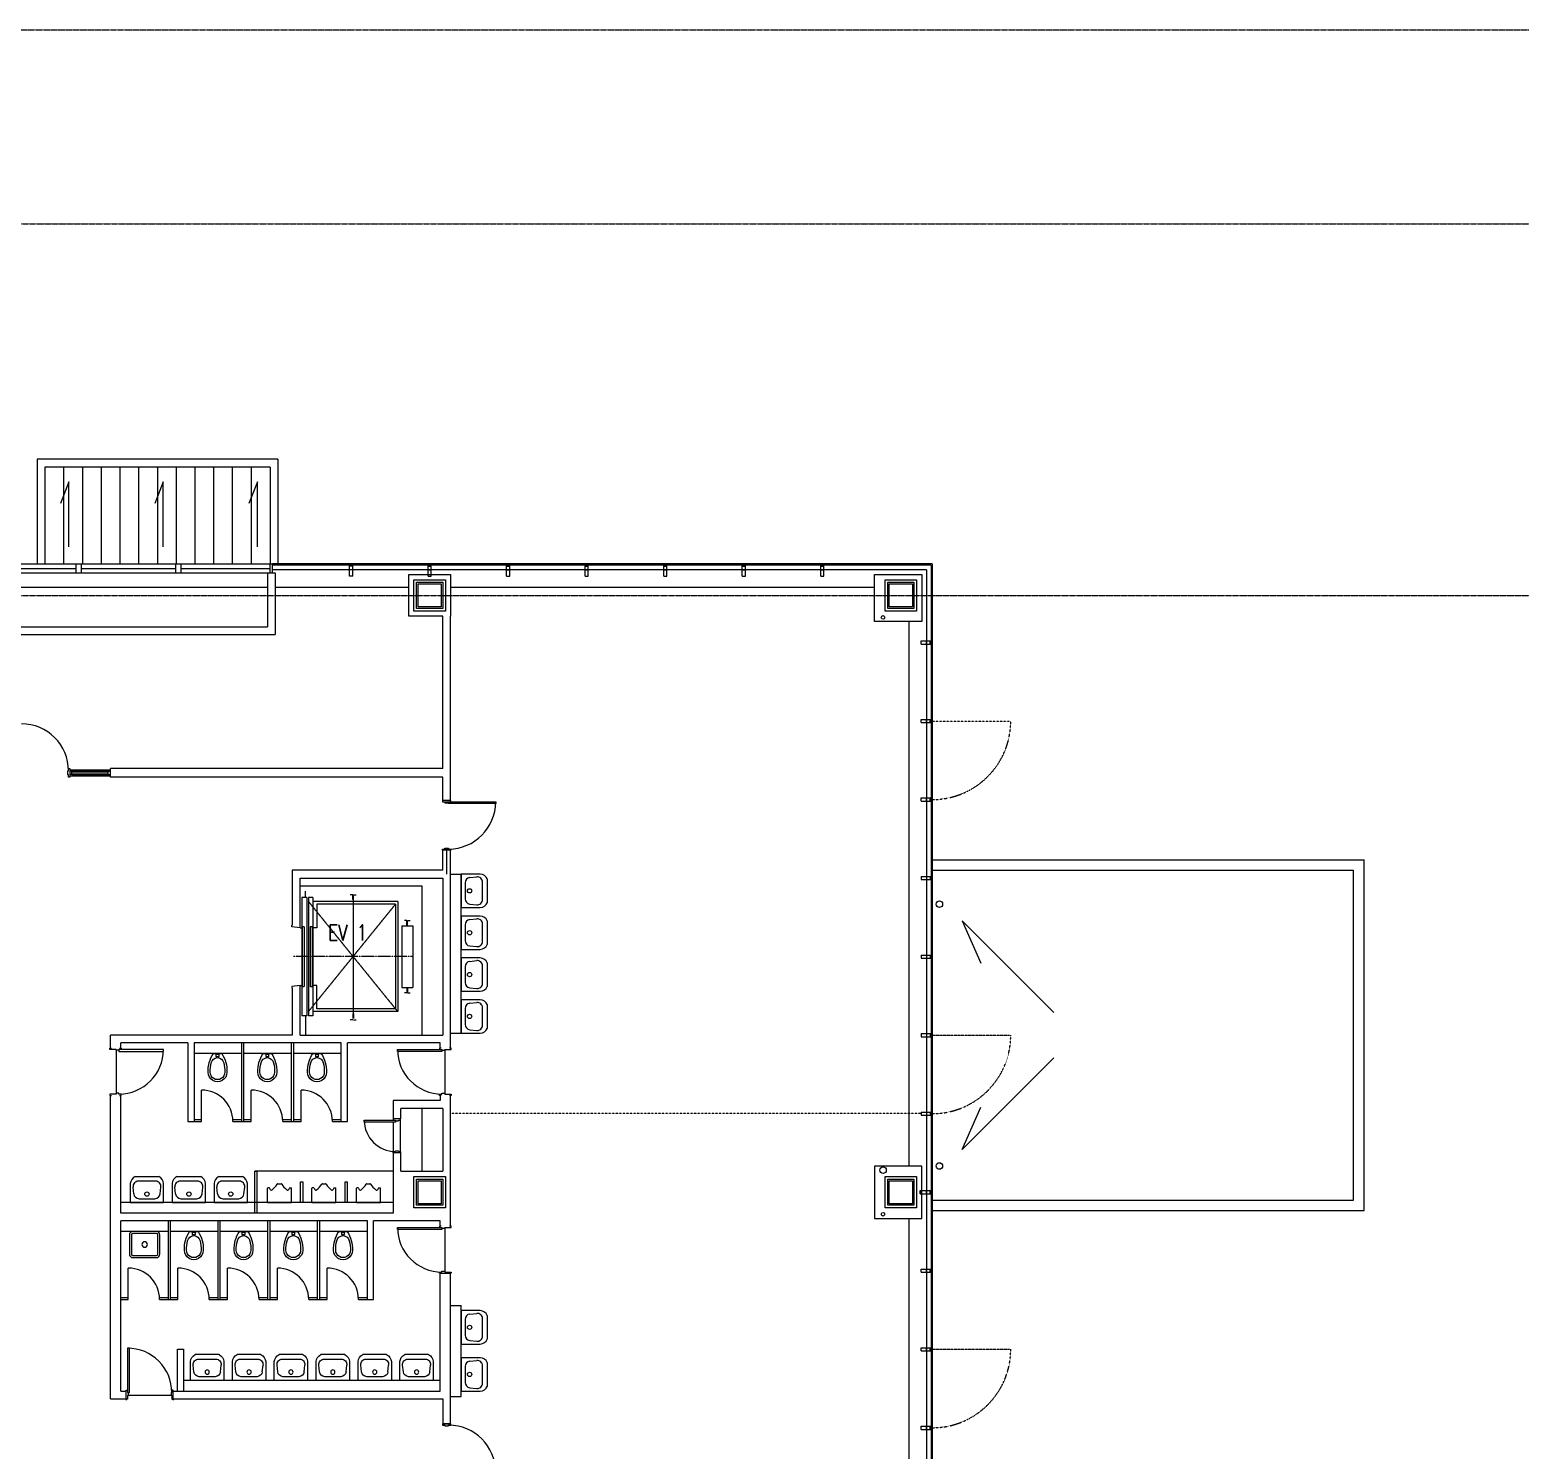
# Model space of a CAD drawing. Extents: x 225000 to 2157367, y 208400 to 840900.
# Drawn here: x 518291 to 546926, y 430277 to 457402 of the extents above; entities that cross this region are included whole.
import ezdxf
from ezdxf.enums import TextEntityAlignment as Align

# ---------------------------------------------------------------- set-up
doc = ezdxf.new("R2010")
doc.units = 0
doc.header["$LTSCALE"] = 10
for name, pattern in [('Data Center Layout_L20$0$CENTER', [2, 1.25, -0.25, 0.25, -0.25]), ('Data Center Layout_L20$0$CENTERK0', [0.65, 0.5, -0.05, 0.05, -0.05]), ('Data Center Layout_L20$0$HIDDENK1', [0.334, 0.167, -0.167])]:
    doc.linetypes.add(name, pattern=pattern)
for name, color, linetype, lineweight in [('Data Center Layout_L20$0$ARC', 252, 'Continuous', 0), ('Data Center Layout_L20$0$K-SIN', 252, 'Data Center Layout_L20$0$CENTER', 9), ('Data Center Layout_L20$0$SUGATA3', 252, 'Continuous', 0)]:
    doc.layers.add(name, color=color, linetype=linetype, lineweight=lineweight)
doc.styles.add('Data Center Layout_L20$0$ROMS', font='ROMANS.shx', dxfattribs={"bigfont": 'bigfont.shx'})

# ---------------------------------------------------------------- blocks, each defined once
blk = doc.blocks.new('Data Center Layout_L20')
at = {"layer": 'Data Center Layout_L20$0$ARC'}
for p, q in [((517425.59, 247202.31), (522925.59, 247202.31)), ((519175.59, 247032.31), (519175.59, 247202.31)), ((519275.59, 247032.31), (519275.59, 247202.31)), ((521075.59, 247032.31), (521075.59, 247202.31)), ((521175.59, 247032.31), (521175.59, 247202.31)), ((522875.59, 247032.31), (522875.59, 247202.31)), ((535525.59, 247202.31), (522925.59, 247202.31)), ((535525.59, 247202.31), (522925.59, 247202.31)), ((522925.59, 247032.31), (522925.59, 247202.31)), ((524395.59, 246972.31), (524395.59, 247181.31)), ((524455.59, 247181.31), (524395.59, 247181.31)), ((524455.59, 247162.31), (524395.59, 247162.31)), ((524455.59, 246972.31), (524455.59, 247181.31)), ((525895.59, 246972.31), (525895.59, 247181.31)), ((525895.59, 247181.31), (525955.59, 247181.31)), ((525895.59, 247162.31), (525955.59, 247162.31)), ((525955.59, 246972.31), (525955.59, 247181.31)), ((527395.59, 247181.31), (527455.59, 247181.31)), ((527395.59, 246972.31), (527395.59, 247181.31)), ((527395.59, 247162.31), (527455.59, 247162.31)), ((527455.59, 246972.31), (527455.59, 247181.31)), ((528895.59, 246972.31), (528895.59, 247181.31)), ((528895.59, 247181.31), (528955.59, 247181.31)), ((528895.59, 247162.31), (528955.59, 247162.31)), ((528955.59, 246972.31), (528955.59, 247181.31)), ((530395.59, 246972.31), (530395.59, 247181.31)), ((530395.59, 247181.31), (530455.59, 247181.31)), ((530395.59, 247162.31), (530455.59, 247162.31)), ((530455.59, 246972.31), (530455.59, 247181.31)), ((531895.59, 246972.31), (531895.59, 247181.31)), ((531895.59, 247181.31), (531955.59, 247181.31)), ((531895.59, 247162.31), (531955.59, 247162.31)), ((531955.59, 246972.31), (531955.59, 247181.31)), ((533395.59, 246972.31), (533395.59, 247181.31)), ((533395.59, 247181.31), (533455.59, 247181.31)), ((533395.59, 247162.31), (533455.59, 247162.31)), ((533455.59, 246972.31), (533455.59, 247181.31)), ((535504.59, 247181.31), (535504.59, 223681.31)), ((535504.59, 247181.31), (535504.59, 223681.31)), ((535525.59, 247202.31), (535525.59, 223702.31)), ((535525.59, 247202.31), (535525.59, 223702.31)), ((517425.59, 247032.31), (522925.59, 247032.31)), ((517475.59, 247117.31), (519175.59, 247117.31)), ((519275.59, 247117.31), (521075.59, 247117.31)), ((521175.59, 247117.31), (522875.59, 247117.31)), ((522825.59, 247032.31), (522975.59, 247032.31)), ((522825.59, 247032.31), (522825.59, 246002.31)), ((535415.59, 247092.31), (522925.59, 247092.31)), ((535415.59, 247092.31), (522925.59, 247092.31)), ((522975.59, 247032.31), (522975.59, 245852.31)), ((524455.59, 247092.31), (524395.59, 247092.31)), ((524455.59, 246972.31), (524395.59, 246972.31)), ((525525.59, 247002.31), (526325.59, 247002.31)), ((525525.59, 246202.31), (525525.59, 247002.31)), ((525895.59, 247092.31), (525955.59, 247092.31)), ((525895.59, 246972.31), (525955.59, 246972.31)), ((526325.59, 247002.31), (526325.59, 246202.31)), ((527395.59, 247092.31), (527455.59, 247092.31)), ((527395.59, 246972.31), (527455.59, 246972.31)), ((528895.59, 247092.31), (528955.59, 247092.31)), ((528895.59, 246972.31), (528955.59, 246972.31)), ((530395.59, 247092.31), (530455.59, 247092.31)), ((530395.59, 246972.31), (530455.59, 246972.31)), ((531895.59, 247092.31), (531955.59, 247092.31)), ((531895.59, 246972.31), (531955.59, 246972.31)), ((533395.59, 247092.31), (533455.59, 247092.31)), ((533395.59, 246972.31), (533455.59, 246972.31)), ((535415.59, 247092.31), (535415.59, 223072.31)), ((535415.59, 247092.31), (535415.59, 223072.31)), ((517325.59, 246002.31), (522825.59, 246002.31)), ((526175.59, 246202.31), (525525.59, 246202.31)), ((526175.59, 243292.31), (526175.59, 246202.31)), ((526325.59, 242657.31), (526325.59, 246202.31)), ((517325.59, 245852.31), (522975.59, 245852.31)), ((535316.59, 245732.31), (535525.59, 245732.31)), ((535316.59, 245672.31), (535316.59, 245732.31)), ((535415.59, 245672.31), (535415.59, 245732.31)), ((535485.59, 245672.31), (535485.59, 245732.31)), ((535504.59, 245672.31), (535504.59, 245732.31)), ((535316.59, 245672.31), (535525.59, 245672.31)), ((535316.59, 244232.31), (535525.59, 244232.31)), ((535316.59, 244172.31), (535316.59, 244232.31)), ((535316.59, 244172.31), (535525.59, 244172.31)), ((535415.59, 244172.31), (535415.59, 244232.31)), ((535485.59, 244172.31), (535485.59, 244232.31)), ((535504.59, 244172.31), (535504.59, 244232.31)), ((519050.59, 243272.31), (519825.59, 243272.31)), ((519090.59, 243242.31), (519050.59, 243242.31)), ((519090.59, 243182.31), (519050.59, 243182.31)), ((519050.59, 243152.31), (519825.59, 243152.31)), ((519090.59, 243242.31), (519785.59, 243242.31)), ((519090.59, 243182.31), (519090.59, 243242.31)), ((519090.59, 243212.31), (519785.59, 243212.31)), ((519090.59, 243182.31), (519785.59, 243182.31)), ((519785.59, 243242.31), (519825.59, 243242.31)), ((519785.59, 243182.31), (519785.59, 243242.31)), ((519785.59, 243182.31), (519825.59, 243182.31)), ((526175.59, 243292.31), (519825.59, 243292.31)), ((519825.59, 243132.31), (519825.59, 243292.31)), ((526175.59, 243132.31), (519825.59, 243132.31)), ((526175.59, 242657.31), (526175.59, 243132.31)), ((526190.59, 242657.31), (526310.59, 242657.31)), ((535316.59, 242732.31), (535525.59, 242732.31)), ((535316.59, 242672.31), (535316.59, 242732.31)), ((535316.59, 242672.31), (535525.59, 242672.31)), ((535415.59, 242672.31), (535415.59, 242732.31)), ((535485.59, 242672.31), (535485.59, 242732.31)), ((535504.59, 242672.31), (535504.59, 242732.31)), ((526175.59, 241352.31), (526175.59, 241757.31)), ((526190.59, 241757.31), (526310.59, 241757.31)), ((526250.59, 241277.31), (526250.59, 241757.31)), ((526325.59, 237952.31), (526325.59, 241732.31)), ((523300.59, 241352.31), (523300.59, 240302.31)), ((526175.59, 241352.31), (523300.59, 241352.31)), ((523450.59, 240252.31), (523450.59, 241202.31)), ((523450.59, 241202.31), (526176.03, 241202.31)), ((526176.03, 241202.31), (526176.03, 238202.31)), ((526889.69, 241277.31), (526525.59, 241277.31)), ((526525.59, 241277.31), (526525.59, 240640.12)), ((526601.48, 241110.59), (526601.48, 240806.84)), ((526692.3, 241211.32), (526823.49, 241224.93)), ((526935.2, 240793.23), (526935.2, 241124.2)), ((527026.23, 241186.28), (527026.23, 240731.15)), ((535316.59, 241232.31), (535525.59, 241232.31)), ((535316.59, 241232.31), (535316.59, 241172.31)), ((535316.59, 241172.31), (535525.59, 241172.31)), ((535415.59, 241232.31), (535415.59, 241172.31)), ((535485.59, 241232.31), (535485.59, 241172.31)), ((535504.59, 241232.31), (535504.59, 241172.31)), ((523450.59, 241052.31), (525775.59, 241052.31)), ((523580.59, 240832.31), (523480.59, 240832.31)), ((523480.59, 240832.31), (523480.59, 238572.31)), ((523550.59, 240832.31), (523550.59, 240952.31)), ((523580.59, 240832.31), (523580.59, 238572.31)), ((523690.59, 240832.31), (523610.59, 240832.31)), ((523610.59, 240832.31), (523610.59, 238572.31)), ((523690.59, 240832.31), (523690.59, 238572.31)), ((524458.59, 240882.31), (524408.59, 240882.31)), ((524458.59, 240792.31), (524458.59, 240882.31)), ((524468.59, 240792.31), (524468.59, 240882.31)), ((524468.59, 240882.31), (524518.59, 240882.31)), ((525775.59, 241052.31), (525775.59, 238202.31)), ((525316.59, 240752.31), (523690.59, 240752.31)), ((523772.59, 240702.31), (523772.59, 240252.31)), ((525272.59, 240702.31), (523772.59, 240702.31)), ((524468.59, 240792.31), (524458.59, 240792.31)), ((524463.59, 240792.31), (524463.59, 238612.31)), ((525272.59, 240702.31), (525272.59, 238702.31)), ((525316.59, 240752.31), (525316.59, 238652.31)), ((526525.59, 240640.12), (526889.69, 240640.12)), ((526692.3, 240706.11), (526823.49, 240692.5)), ((523290.59, 240302.31), (523300.59, 240302.31)), ((523290.59, 240272.31), (523290.59, 240302.31)), ((523450.59, 240252.31), (523290.59, 240272.31)), ((523450.59, 240252.31), (523480.59, 240252.31)), ((523525.59, 240272.31), (523490.59, 240272.31)), ((523490.59, 240272.31), (523490.59, 239132.31)), ((523525.59, 240272.31), (523525.59, 239132.31)), ((523680.59, 240272.31), (523645.59, 240272.31)), ((523645.59, 240272.31), (523645.59, 239132.31)), ((523680.59, 240272.31), (523680.59, 239132.31)), ((523772.59, 240252.31), (523690.59, 240252.31)), ((525391.59, 240292.31), (525601.59, 240292.31)), ((525391.59, 240292.31), (525391.59, 239112.31)), ((525491.59, 240392.31), (525441.59, 240392.31)), ((525491.59, 240302.31), (525491.59, 240392.31)), ((525501.59, 240302.31), (525491.59, 240302.31)), ((525501.59, 240392.31), (525551.59, 240392.31)), ((525501.59, 240302.31), (525501.59, 240392.31)), ((525601.59, 240292.31), (525601.59, 239112.31)), ((526889.69, 240477.31), (526525.59, 240477.31)), ((526525.59, 240477.31), (526525.59, 239840.12)), ((526601.48, 240310.59), (526601.48, 240006.84)), ((526692.3, 240411.32), (526823.49, 240424.93)), ((526935.2, 239993.23), (526935.2, 240324.2)), ((527026.23, 240386.28), (527026.23, 239931.15)), ((526525.59, 239840.12), (526889.69, 239840.12)), ((526889.69, 239677.31), (526525.59, 239677.31)), ((526525.59, 239677.31), (526525.59, 239040.12)), ((526692.3, 239906.11), (526823.49, 239892.5)), ((535316.59, 239732.31), (535316.59, 239672.31)), ((535316.59, 239732.31), (535525.59, 239732.31)), ((535415.59, 239732.31), (535415.59, 239672.31)), ((535485.59, 239732.31), (535485.59, 239672.31)), ((535504.59, 239732.31), (535504.59, 239672.31)), ((526601.48, 239510.59), (526601.48, 239206.84)), ((526692.3, 239611.32), (526823.49, 239624.93)), ((526935.2, 239193.23), (526935.2, 239524.2)), ((527026.23, 239586.28), (527026.23, 239131.15)), ((535316.59, 239672.31), (535525.59, 239672.31)), ((523450.59, 239152.31), (523290.59, 239132.31)), ((523290.59, 239132.31), (523290.59, 239102.31)), ((523290.59, 239102.31), (523300.59, 239102.31)), ((523300.59, 239102.31), (523300.59, 238202.31)), ((523450.59, 239152.31), (523480.59, 239152.31)), ((523450.59, 238202.31), (523450.59, 239152.31)), ((523490.59, 239132.31), (523525.59, 239132.31)), ((523645.59, 239132.31), (523680.59, 239132.31)), ((523772.59, 239152.31), (523690.59, 239152.31)), ((523772.59, 238702.31), (523772.59, 239152.31)), ((525391.59, 239112.31), (525601.59, 239112.31)), ((525491.59, 239102.31), (525491.59, 239012.31)), ((525501.59, 239102.31), (525491.59, 239102.31)), ((525501.59, 239102.31), (525501.59, 239012.31)), ((526692.3, 239106.11), (526823.49, 239092.5)), ((525491.59, 239012.31), (525441.59, 239012.31)), ((525501.59, 239012.31), (525551.59, 239012.31)), ((526525.59, 239040.12), (526889.69, 239040.12)), ((526889.69, 238877.31), (526525.59, 238877.31)), ((526525.59, 238877.31), (526525.59, 238240.12)), ((526692.3, 238811.32), (526823.49, 238824.93)), ((523580.59, 238572.31), (523480.59, 238572.31)), ((523550.59, 238572.31), (523550.59, 238202.31)), ((523690.59, 238572.31), (523610.59, 238572.31)), ((525316.59, 238652.31), (523690.59, 238652.31)), ((525272.59, 238702.31), (523772.59, 238702.31)), ((524468.59, 238612.31), (524458.59, 238612.31)), ((524458.59, 238612.31), (524458.59, 238522.31)), ((524468.59, 238612.31), (524468.59, 238522.31)), ((526601.48, 238710.59), (526601.48, 238406.84)), ((526935.2, 238393.23), (526935.2, 238724.2)), ((527026.23, 238786.28), (527026.23, 238331.15)), ((524458.59, 238497.31), (524408.59, 238497.31)), ((524468.59, 238497.31), (524518.59, 238497.31)), ((526692.3, 238306.11), (526823.49, 238292.5)), ((523300.59, 238202.31), (519825.59, 238202.31)), ((519825.59, 237952.31), (519825.59, 238202.31)), ((521308.09, 238052.31), (520025.59, 238052.31)), ((520025.59, 237952.31), (520025.59, 238052.31)), ((521308.09, 238052.31), (521308.09, 236552.31)), ((524238.09, 238052.31), (521428.09, 238052.31)), ((521428.09, 238052.31), (521428.09, 236552.31)), ((523450.59, 238202.31), (526175.59, 238202.31)), ((524238.09, 236552.31), (524238.09, 238052.31)), ((526125.59, 238052.31), (524358.09, 238052.31)), ((524358.09, 236552.31), (524358.09, 238052.31)), ((526125.59, 237952.31), (526125.59, 238052.31)), ((526525.59, 238240.12), (526889.69, 238240.12)), ((535316.59, 238232.31), (535316.59, 238172.31)), ((535316.59, 238232.31), (535525.59, 238232.31)), ((535316.59, 238232.31), (535316.59, 238172.31)), ((535316.59, 238232.31), (535525.59, 238232.31)), ((535316.59, 238172.31), (535525.59, 238172.31)), ((535316.59, 238172.31), (535525.59, 238172.31)), ((535415.59, 238232.31), (535415.59, 238172.31)), ((535415.59, 238232.31), (535415.59, 238172.31)), ((535485.59, 238232.31), (535485.59, 238172.31)), ((535485.59, 238232.31), (535485.59, 238172.31)), ((535504.59, 238232.31), (535504.59, 238172.31)), ((535504.59, 238232.31), (535504.59, 238172.31)), ((519935.59, 237912.31), (519935.59, 237092.31)), ((521793.09, 237852.31), (521953.09, 237852.31)), ((521843.09, 237832.31), (521843.09, 237792.31)), ((521903.09, 237832.31), (521843.09, 237832.31)), ((521843.09, 237792.31), (521903.09, 237792.31)), ((521903.09, 237792.31), (521903.09, 237832.31)), ((522743.09, 237852.31), (522903.09, 237852.31)), ((522793.09, 237832.31), (522793.09, 237792.31)), ((522853.09, 237832.31), (522793.09, 237832.31)), ((522793.09, 237792.31), (522853.09, 237792.31)), ((522853.09, 237792.31), (522853.09, 237832.31)), ((523693.09, 237852.31), (523853.09, 237852.31)), ((523743.09, 237832.31), (523743.09, 237792.31)), ((523803.09, 237832.31), (523743.09, 237832.31)), ((523743.09, 237792.31), (523803.09, 237792.31)), ((523803.09, 237792.31), (523803.09, 237832.31)), ((526215.59, 237912.31), (526215.59, 237092.31)), ((519825.59, 231252.31), (519825.59, 237052.31)), ((520025.59, 234802.31), (520025.59, 237052.31)), ((526125.59, 236952.31), (525226.03, 236952.31)), ((525226.03, 236952.31), (525226.03, 236602.31)), ((526125.59, 237052.31), (526125.59, 236952.31)), ((526325.59, 234552.31), (526325.59, 237052.31)), ((521308.09, 236552.31), (521428.09, 236552.31)), ((524238.09, 236552.31), (524358.09, 236552.31)), ((525375.59, 236602.31), (525226.03, 236602.31)), ((525230.81, 236537.31), (525230.81, 235977.31)), ((525370.81, 235977.31), (525370.81, 236577.31)), ((526176.03, 236802.31), (525375.59, 236802.31)), ((525375.59, 236602.31), (525375.59, 236802.31)), ((525775.59, 236802.31), (525775.59, 235602.31)), ((526176.03, 236802.31), (526176.03, 235602.31)), ((535316.59, 236732.31), (535316.59, 236672.31)), ((535316.59, 236732.31), (535525.59, 236732.31)), ((535316.59, 236732.31), (535316.59, 236672.31)), ((535316.59, 236732.31), (535525.59, 236732.31)), ((535316.59, 236672.31), (535525.59, 236672.31)), ((535316.59, 236672.31), (535525.59, 236672.31)), ((535415.59, 236732.31), (535415.59, 236672.31)), ((535415.59, 236732.31), (535415.59, 236672.31)), ((535485.59, 236732.31), (535485.59, 236672.31)), ((535485.59, 236732.31), (535485.59, 236672.31)), ((535504.59, 236732.31), (535504.59, 236672.31)), ((535504.59, 236732.31), (535504.59, 236672.31)), ((525375.59, 235952.31), (525226.03, 235952.31)), ((525226.03, 235952.31), (525226.03, 234802.31)), ((525375.59, 235602.31), (525375.59, 235952.31)), ((520298.02, 235502.95), (520753.15, 235502.95)), ((520691.07, 235411.92), (520360.1, 235411.92)), ((521098.02, 235502.95), (521553.15, 235502.95)), ((521491.07, 235411.92), (521160.1, 235411.92)), ((521898.02, 235502.95), (522353.15, 235502.95)), ((522291.07, 235411.92), (521960.1, 235411.92)), ((525375.59, 235602.31), (526176.03, 235602.31)), ((520206.99, 235366.41), (520206.99, 235002.31)), ((520272.98, 235169.02), (520259.37, 235300.21)), ((520778.19, 235169.02), (520791.8, 235300.21)), ((520844.18, 235002.31), (520844.18, 235366.41)), ((521006.99, 235366.41), (521006.99, 235002.31)), ((521072.98, 235169.02), (521059.37, 235300.21)), ((521578.19, 235169.02), (521591.8, 235300.21)), ((521644.18, 235002.31), (521644.18, 235366.41)), ((521806.99, 235366.41), (521806.99, 235002.31)), ((521872.98, 235169.02), (521859.37, 235300.21)), ((522378.19, 235169.02), (522391.8, 235300.21)), ((522444.18, 235002.31), (522444.18, 235366.41)), ((522826.03, 235002.31), (522826.03, 235277.31)), ((522862.82, 235282.31), (522831.03, 235282.31)), ((522867.37, 235279.39), (522878.89, 235254.25)), ((523026.39, 235362.31), (523085.67, 235362.31)), ((523244.69, 235279.39), (523233.11, 235254.11)), ((523249.24, 235282.31), (523281.03, 235282.31)), ((523286.03, 235002.31), (523286.03, 235277.31)), ((523676.03, 235002.31), (523676.03, 235277.31)), ((523712.82, 235282.31), (523681.03, 235282.31)), ((523717.37, 235279.39), (523728.89, 235254.25)), ((523876.39, 235362.31), (523935.67, 235362.31)), ((524094.69, 235279.39), (524083.11, 235254.11)), ((524099.24, 235282.31), (524131.03, 235282.31)), ((524136.03, 235002.31), (524136.03, 235277.31)), ((524526.03, 235002.31), (524526.03, 235277.31)), ((524562.82, 235282.31), (524531.03, 235282.31)), ((524567.37, 235279.39), (524578.89, 235254.25)), ((524726.39, 235362.31), (524785.67, 235362.31)), ((524944.69, 235279.39), (524933.11, 235254.11)), ((524949.24, 235282.31), (524981.03, 235282.31)), ((524986.03, 235002.31), (524986.03, 235277.31)), ((535175.59, 235277.31), (535175.59, 235127.31)), ((535175.59, 235277.31), (535175.59, 235127.31)), ((535295.59, 235232.31), (535525.59, 235232.31)), ((535295.59, 235172.31), (535295.59, 235232.31)), ((535295.59, 235172.31), (535295.59, 235232.31)), ((535295.59, 235172.31), (535525.59, 235172.31)), ((535316.59, 235232.31), (535525.59, 235232.31)), ((535316.59, 235172.31), (535316.59, 235232.31)), ((535316.59, 235172.31), (535525.59, 235172.31)), ((535415.59, 235172.31), (535415.59, 235232.31)), ((535415.59, 235172.31), (535415.59, 235232.31)), ((535485.59, 235172.31), (535485.59, 235232.31)), ((535485.59, 235172.31), (535485.59, 235232.31)), ((535504.59, 235172.31), (535504.59, 235232.31)), ((535504.59, 235172.31), (535504.59, 235232.31)), ((535525.59, 235172.31), (535525.59, 235232.31)), ((520206.99, 235002.31), (520844.18, 235002.31)), ((520373.71, 235078.2), (520677.47, 235078.2)), ((521006.99, 235002.31), (521644.18, 235002.31)), ((521173.71, 235078.2), (521477.47, 235078.2)), ((521806.99, 235002.31), (522444.18, 235002.31)), ((521973.71, 235078.2), (522277.47, 235078.2)), ((522826.03, 235002.31), (523286.03, 235002.31)), ((523676.03, 235002.31), (524136.03, 235002.31)), ((524526.03, 235002.31), (524986.03, 235002.31)), ((525226.03, 234802.31), (520025.59, 234802.31)), ((524735.59, 234652.31), (520025.59, 234652.31)), ((520025.59, 231402.31), (520025.59, 234652.31)), ((524735.59, 233152.31), (524735.59, 234652.31)), ((524855.59, 233152.31), (524855.59, 234652.31)), ((526125.59, 234652.31), (524855.59, 234652.31)), ((526125.59, 234552.31), (526125.59, 234652.31)), ((520189.39, 234389.91), (520189.39, 234015.51)), ((520230.99, 234389.91), (520230.99, 234015.51)), ((520709.39, 234452.31), (520251.79, 234452.31)), ((520709.39, 234410.71), (520251.79, 234410.71)), ((520730.19, 234015.51), (520730.19, 234389.91)), ((520771.79, 234015.51), (520771.79, 234389.91)), ((521340.59, 234452.31), (521500.59, 234452.31)), ((521390.59, 234432.31), (521390.59, 234392.31)), ((521450.59, 234432.31), (521390.59, 234432.31)), ((521390.59, 234392.31), (521450.59, 234392.31)), ((521450.59, 234392.31), (521450.59, 234432.31)), ((522290.59, 234452.31), (522450.59, 234452.31)), ((522340.59, 234432.31), (522340.59, 234392.31)), ((522400.59, 234432.31), (522340.59, 234432.31)), ((522340.59, 234392.31), (522400.59, 234392.31)), ((522400.59, 234392.31), (522400.59, 234432.31)), ((523240.59, 234452.31), (523400.59, 234452.31)), ((523290.59, 234432.31), (523290.59, 234392.31)), ((523350.59, 234432.31), (523290.59, 234432.31)), ((523290.59, 234392.31), (523350.59, 234392.31)), ((523350.59, 234392.31), (523350.59, 234432.31)), ((524190.59, 234452.31), (524350.59, 234452.31)), ((524240.59, 234432.31), (524240.59, 234392.31)), ((524300.59, 234432.31), (524240.59, 234432.31)), ((524240.59, 234392.31), (524300.59, 234392.31)), ((524300.59, 234392.31), (524300.59, 234432.31)), ((526215.59, 234512.31), (526215.59, 233692.31)), ((520251.79, 233994.71), (520709.39, 233994.71)), ((520251.79, 233953.11), (520709.39, 233953.11)), ((535316.59, 233732.31), (535525.59, 233732.31)), ((535316.59, 233672.31), (535316.59, 233732.31)), ((535316.59, 233672.31), (535525.59, 233672.31)), ((535415.59, 233672.31), (535415.59, 233732.31)), ((535485.59, 233672.31), (535485.59, 233732.31)), ((535504.59, 233672.31), (535504.59, 233732.31)), ((526125.59, 231402.31), (526125.59, 233652.31)), ((526125.59, 233652.31), (526325.59, 233652.31)), ((526325.59, 230777.31), (526325.59, 233652.31)), ((524735.59, 233152.31), (524855.59, 233152.31)), ((526889.69, 232939.49), (526525.59, 232939.49)), ((526525.59, 232939.49), (526525.59, 232302.31)), ((526692.3, 232873.5), (526823.49, 232887.11)), ((527026.23, 232848.46), (527026.23, 232393.33)), ((526601.48, 232772.78), (526601.48, 232469.02)), ((526935.2, 232455.41), (526935.2, 232786.39)), ((526525.59, 232302.31), (526889.69, 232302.31)), ((526692.3, 232368.29), (526823.49, 232354.69)), ((535316.59, 232172.31), (535316.59, 232232.31)), ((535316.59, 232232.31), (535525.59, 232232.31)), ((535415.59, 232172.31), (535415.59, 232232.31)), ((535485.59, 232172.31), (535485.59, 232232.31)), ((535504.59, 232172.31), (535504.59, 232232.31)), ((521105.59, 231402.31), (521105.59, 232202.31)), ((521105.59, 232202.31), (521225.59, 232202.31)), ((521225.59, 232202.31), (521225.59, 231402.31)), ((521356.99, 231602.31), (521356.99, 231966.41)), ((521903.15, 232102.95), (521448.02, 232102.95)), ((521510.1, 232011.92), (521841.07, 232011.92)), ((521994.18, 231966.41), (521994.18, 231602.31)), ((522156.99, 231602.31), (522156.99, 231966.41)), ((522703.15, 232102.95), (522248.02, 232102.95)), ((522310.1, 232011.92), (522641.07, 232011.92)), ((522794.18, 231966.41), (522794.18, 231602.31)), ((522956.99, 231602.31), (522956.99, 231966.41)), ((523503.15, 232102.95), (523048.02, 232102.95)), ((523110.1, 232011.92), (523441.07, 232011.92)), ((523594.18, 231966.41), (523594.18, 231602.31)), ((523756.99, 231602.31), (523756.99, 231966.41)), ((524303.15, 232102.95), (523848.02, 232102.95)), ((523910.1, 232011.92), (524241.07, 232011.92)), ((524394.18, 231966.41), (524394.18, 231602.31)), ((524556.99, 231602.31), (524556.99, 231966.41)), ((525103.15, 232102.95), (524648.02, 232102.95)), ((524710.1, 232011.92), (525041.07, 232011.92)), ((525194.18, 231966.41), (525194.18, 231602.31)), ((525356.99, 231602.31), (525356.99, 231966.41)), ((525903.15, 232102.95), (525448.02, 232102.95)), ((525510.1, 232011.92), (525841.07, 232011.92)), ((525994.18, 231966.41), (525994.18, 231602.31)), ((526889.69, 232039.49), (526525.59, 232039.49)), ((526525.59, 232039.49), (526525.59, 231402.31)), ((526692.3, 231973.5), (526823.49, 231987.11)), ((527026.23, 231948.46), (527026.23, 231493.33)), ((535316.59, 232172.31), (535525.59, 232172.31)), ((521422.98, 231769.02), (521409.37, 231900.21)), ((521827.47, 231678.2), (521523.71, 231678.2)), ((521928.19, 231769.02), (521941.8, 231900.21)), ((522222.98, 231769.02), (522209.37, 231900.21)), ((522627.47, 231678.2), (522323.71, 231678.2)), ((522728.19, 231769.02), (522741.8, 231900.21)), ((523022.98, 231769.02), (523009.37, 231900.21)), ((523427.47, 231678.2), (523123.71, 231678.2)), ((523528.19, 231769.02), (523541.8, 231900.21)), ((523822.98, 231769.02), (523809.37, 231900.21)), ((524227.47, 231678.2), (523923.71, 231678.2)), ((524328.19, 231769.02), (524341.8, 231900.21)), ((524622.98, 231769.02), (524609.37, 231900.21)), ((525027.47, 231678.2), (524723.71, 231678.2)), ((525128.19, 231769.02), (525141.8, 231900.21)), ((525422.98, 231769.02), (525409.37, 231900.21)), ((525827.47, 231678.2), (525523.71, 231678.2)), ((525928.19, 231769.02), (525941.8, 231900.21)), ((526601.48, 231872.78), (526601.48, 231569.02)), ((526935.2, 231555.41), (526935.2, 231886.39)), ((520025.59, 231402.31), (520125.59, 231402.31)), ((520125.59, 231252.31), (520125.59, 231402.31)), ((521025.59, 231402.31), (526125.59, 231402.31)), ((521025.59, 231252.31), (521025.59, 231402.31)), ((521994.18, 231602.31), (521356.99, 231602.31)), ((522794.18, 231602.31), (522156.99, 231602.31)), ((523594.18, 231602.31), (522956.99, 231602.31)), ((524394.18, 231602.31), (523756.99, 231602.31)), ((525194.18, 231602.31), (524556.99, 231602.31)), ((525994.18, 231602.31), (525356.99, 231602.31)), ((526525.59, 231402.31), (526889.69, 231402.31)), ((526692.3, 231468.29), (526823.49, 231454.69)), ((519825.59, 231252.31), (520125.59, 231252.31)), ((520985.59, 231318.31), (520165.59, 231318.31)), ((521025.59, 231252.31), (526175.59, 231252.31)), ((526175.59, 231252.31), (526175.59, 230777.31)), ((526175.59, 230777.31), (526325.59, 230777.31)), ((535316.59, 230732.31), (535525.59, 230732.31)), ((535316.59, 230672.31), (535316.59, 230732.31)), ((535316.59, 230672.31), (535525.59, 230672.31)), ((535415.59, 230672.31), (535415.59, 230732.31)), ((535485.59, 230672.31), (535485.59, 230732.31)), ((535504.59, 230672.31), (535504.59, 230732.31))]:
    blk.add_line(p, q, dxfattribs=at)
at = {"layer": 'Data Center Layout_L20$0$ARC', "linetype": 'Continuous'}
for p, q in [((535504.59, 247181.31), (522925.59, 247181.31)), ((522825.59, 246752.31), (517325.59, 246752.31)), ((525525.59, 246752.31), (522975.59, 246752.31)), ((525525.59, 246752.31), (522975.59, 246752.31)), ((534425.59, 246752.31), (526325.59, 246752.31)), ((535075.59, 246102.31), (535075.59, 235702.31)), ((535075.59, 234702.31), (535075.59, 223702.31))]:
    blk.add_line(p, q, dxfattribs=at)
at = {"layer": 'Data Center Layout_L20$0$ARC', "linetype": 'Data Center Layout_L20$0$HIDDENK1'}
for p, q in [((535525.59, 244202.31), (537025.58, 244202.31)), ((535504.59, 238202.31), (537004.58, 238202.31)), ((535525.59, 238202.31), (537025.58, 238202.31)), ((535316.59, 236702.31), (526325.59, 236702.31)), ((535504.59, 232202.31), (537004.58, 232202.31)), ((535525.59, 232202.31), (537025.58, 232202.31))]:
    blk.add_line(p, q, dxfattribs=at)
at = {"layer": 'Data Center Layout_L20$0$ARC', "linetype": 'Data Center Layout_L20$0$CENTERK0'}
for p, q in [((525316.59, 238652.31), (523610.59, 240756.58)), ((523610.59, 238652.31), (525272.59, 240702.31)), ((525601.59, 239702.31), (523325.59, 239702.31))]:
    blk.add_line(p, q, dxfattribs=at)
at = {"layer": 'Data Center Layout_L20$0$ARC'}
for points in [[(525625.59, 246902.31), (526225.59, 246902.31), (526225.59, 246302.31), (525625.59, 246302.31)], [(525675.59, 246352.31), (525675.59, 246852.31), (526175.59, 246852.31), (526175.59, 246352.31)], [(534425.59, 247002.31), (535325.59, 247002.31), (535325.59, 246102.31), (534425.59, 246102.31)], [(534625.59, 246902.31), (535225.59, 246902.31), (535225.59, 246302.31), (534625.59, 246302.31)], [(534675.59, 246352.31), (534675.59, 246852.31), (535175.59, 246852.31), (535175.59, 246352.31)], [(525705.59, 246382.31), (525705.59, 246822.31), (526145.59, 246822.31), (526145.59, 246382.31)], [(534705.59, 246382.31), (534705.59, 246822.31), (535145.59, 246822.31), (535145.59, 246382.31)], [(527186.59, 242657.31), (527186.59, 242627.31), (526286.59, 242627.31), (526286.59, 242657.31)], [(519990.59, 237927.31), (519990.59, 237887.31), (520840.59, 237887.31), (520840.59, 237927.31)], [(526160.59, 237927.31), (526160.59, 237887.31), (525310.59, 237887.31), (525310.59, 237927.31)], [(535325.59, 235702.31), (534425.59, 235702.31), (534425.59, 234702.31), (535325.59, 234702.31), (535325.59, 235702.31)], [(525625.59, 235502.31), (526225.59, 235502.31), (526225.59, 234902.31), (525625.59, 234902.31)], [(525675.59, 234952.31), (525675.59, 235452.31), (526175.59, 235452.31), (526175.59, 234952.31)], [(525705.59, 234982.31), (525705.59, 235422.31), (526145.59, 235422.31), (526145.59, 234982.31)], [(534625.59, 235502.31), (535225.59, 235502.31), (535225.59, 234902.31), (534625.59, 234902.31)], [(534675.59, 234952.31), (534675.59, 235452.31), (535175.59, 235452.31), (535175.59, 234952.31)], [(534705.59, 234982.31), (534705.59, 235422.31), (535145.59, 235422.31), (535145.59, 234982.31)], [(526160.59, 234527.31), (526160.59, 234487.31), (525310.59, 234487.31), (525310.59, 234527.31)], [(520150.59, 231373.31), (520190.59, 231373.31), (520190.59, 232223.31), (520150.59, 232223.31)]]:
    blk.add_lwpolyline(points, close=True, dxfattribs=at)
for points in [[(519050.59, 243131.31), (519025.59, 243131.31), (519025.59, 243176.31), (519010.59, 243176.31), (519010.59, 243248.31), (519025.59, 243248.31), (519025.59, 243293.31), (519050.59, 243293.31), (519050.59, 243131.31)], [(526169.59, 242682.31), (526169.59, 242657.31), (526214.59, 242657.31), (526214.59, 242642.31), (526286.59, 242642.31), (526286.59, 242657.31), (526331.59, 242657.31), (526331.59, 242682.31), (526169.59, 242682.31)], [(526169.59, 241732.31), (526169.59, 241757.31), (526214.59, 241757.31), (526214.59, 241772.31), (526286.59, 241772.31), (526286.59, 241757.31), (526331.59, 241757.31), (526331.59, 241732.31), (526169.59, 241732.31)], [(520003.59, 237952.31), (520035.59, 237952.31), (520035.59, 237927.31), (519990.59, 237927.31), (519990.59, 237912.31), (519935.59, 237912.31), (519935.59, 237927.31), (519815.59, 237927.31), (519815.59, 237952.31), (519847.59, 237952.31)], [(526147.59, 237952.31), (526115.59, 237952.31), (526115.59, 237927.31), (526160.59, 237927.31), (526160.59, 237912.31), (526215.59, 237912.31), (526215.59, 237927.31), (526335.59, 237927.31), (526335.59, 237952.31), (526303.59, 237952.31)], [(520003.59, 237052.31), (520035.59, 237052.31), (520035.59, 237077.31), (519990.59, 237077.31), (519990.59, 237092.31), (519935.59, 237092.31), (519935.59, 237077.31), (519815.59, 237077.31), (519815.59, 237052.31), (519847.59, 237052.31)], [(526147.59, 237052.31), (526115.59, 237052.31), (526115.59, 237077.31), (526160.59, 237077.31), (526160.59, 237092.31), (526215.59, 237092.31), (526215.59, 237077.31), (526335.59, 237077.31), (526335.59, 237052.31), (526303.59, 237052.31)], [(525262.81, 236602.31), (525230.81, 236602.31), (525230.81, 236577.31), (525275.81, 236577.31), (525275.81, 236562.31), (525330.81, 236562.31), (525330.81, 236577.31), (525370.81, 236577.31), (525370.81, 236602.31), (525338.81, 236602.31)], [(525262.81, 235952.31), (525230.81, 235952.31), (525230.81, 235977.31), (525275.81, 235977.31), (525275.81, 235992.31), (525330.81, 235992.31), (525330.81, 235977.31), (525370.81, 235977.31), (525370.81, 235952.31), (525338.81, 235952.31)], [(526147.59, 234552.31), (526115.59, 234552.31), (526115.59, 234527.31), (526160.59, 234527.31), (526160.59, 234512.31), (526215.59, 234512.31), (526215.59, 234527.31), (526335.59, 234527.31), (526335.59, 234552.31), (526303.59, 234552.31)], [(526147.59, 233652.31), (526115.59, 233652.31), (526115.59, 233677.31), (526160.59, 233677.31), (526160.59, 233692.31), (526215.59, 233692.31), (526215.59, 233677.31), (526335.59, 233677.31), (526335.59, 233652.31), (526303.59, 233652.31)], [(520125.59, 231386.31), (520125.59, 231418.31), (520150.59, 231418.31), (520150.59, 231373.31), (520165.59, 231373.31), (520165.59, 231318.31), (520150.59, 231318.31), (520150.59, 231248.31), (520125.59, 231248.31), (520125.59, 231230.31)], [(521025.59, 231386.31), (521025.59, 231418.31), (521000.59, 231418.31), (521000.59, 231373.31), (520985.59, 231373.31), (520985.59, 231318.31), (521000.59, 231318.31), (521000.59, 231248.31), (521025.59, 231248.31), (521025.59, 231230.31)], [(526169.59, 230777.31), (526169.59, 230752.31), (526214.59, 230752.31), (526214.59, 230737.31), (526286.59, 230737.31), (526286.59, 230752.31), (526331.59, 230752.31), (526331.59, 230777.31), (526169.59, 230777.31)]]:
    blk.add_lwpolyline(points, dxfattribs=at)
at = {"layer": 'Data Center Layout_L20$0$ARC', "linetype": 'Continuous'}
blk.add_lwpolyline([(525275.81, 236577.31), (525275.81, 236537.31), (524675.81, 236537.31), (524675.81, 236577.31)], close=True, dxfattribs=at)
at = {"layer": 'Data Center Layout_L20$0$ARC'}
for centre, radius in [((534585.84, 246180.4), 35), ((535661.83, 240702.31), 62.5), ((534585.84, 235624.21), 62.5), ((535661.83, 235702.31), 62.5), ((523056.03, 235002.31), 2), ((523906.03, 235002.31), 2), ((524756.03, 235002.31), 2), ((534585.84, 234780.4), 35)]:
    blk.add_circle(centre, radius, dxfattribs=at)
for centre, radius, start, end in [((518125.59, 243248.31), 900, 0, 90), ((526286.59, 242657.31), 900, 270, 0), ((522831.03, 235277.31), 5, 90, 180), ((522862.82, 235277.31), 5, 24.627, 90), ((522900.68, 235264.3), 24, 204.626, 308.7131), ((522637.38, 235592.81), 445, 308.7129, 327.7443), ((523026.39, 235347.31), 15, 90, 147.745), ((523085.67, 235347.31), 15, 32.255, 90), ((523474.68, 235592.81), 445, 212.256, 231.287), ((523211.38, 235264.3), 24, 231.287, 335.3743), ((523249.24, 235277.31), 5, 90, 155.373), ((523281.03, 235277.31), 5, 0, 90), ((523681.03, 235277.31), 5, 90, 180), ((523712.82, 235277.31), 5, 24.627, 90), ((523750.68, 235264.3), 24, 204.626, 308.7131), ((523487.38, 235592.81), 445, 308.7129, 327.7443), ((523876.39, 235347.31), 15, 90, 147.745), ((523935.67, 235347.31), 15, 32.255, 90), ((524324.68, 235592.81), 445, 212.256, 231.287), ((524061.38, 235264.3), 24, 231.287, 335.3743), ((524099.24, 235277.31), 5, 90, 155.373), ((524131.03, 235277.31), 5, 0, 90), ((524531.03, 235277.31), 5, 90, 180), ((524562.82, 235277.31), 5, 24.627, 90), ((524600.68, 235264.3), 24, 204.626, 308.7131), ((524337.38, 235592.81), 445, 308.7129, 327.7443), ((524726.39, 235347.31), 15, 90, 147.745), ((524785.67, 235347.31), 15, 32.255, 90), ((525174.68, 235592.81), 445, 212.256, 231.287), ((524911.38, 235264.3), 24, 231.287, 335.3743), ((524949.24, 235277.31), 5, 90, 155.373), ((524981.03, 235277.31), 5, 0, 90), ((526286.59, 229852.31), 900, 0, 90)]:
    blk.add_arc(centre, radius, start, end, dxfattribs=at)
at = {"layer": 'Data Center Layout_L20$0$ARC', "linetype": 'Data Center Layout_L20$0$HIDDENK1'}
for centre in [(535525.58, 244202.31), (535525.58, 238202.31), (535525.58, 232202.31)]:
    blk.add_arc(centre, 1500, 270.000197, 359.999947, dxfattribs=at)
at = {"layer": 'Data Center Layout_L20$0$ARC', "linetype": 'Continuous'}
for centre, radius, start, end in [((519990.59, 237927.31), 850, 270, 0), ((526160.59, 237927.31), 850, 180, 270), ((525275.81, 236577.31), 600, 180, 270), ((526160.59, 234527.31), 850, 180, 270), ((520150.59, 231373.31), 850, 0, 90)]:
    blk.add_arc(centre, radius, start, end, dxfattribs=at)
at = {"layer": 'Data Center Layout_L20$0$ARC'}
for centre, major_axis, start_param, end_param in [((526702.75, 241110.59), (-71.61, 71.61), 5.60114103, 7.06858347), ((526833.94, 241124.2), (71.61, 71.61), 5.49778714, 7.17193735), ((526879.13, 241113.55), (116.04, 116.04), 5.95698209, 7.00417964), ((526702.75, 240806.84), (71.61, 71.61), 2.35619449, 3.82363694), ((526833.94, 240793.23), (-71.61, 71.61), 2.25284061, 3.92699082), ((526879.13, 240803.88), (-116.04, 116.04), 2.42059832, 3.46779587), ((526702.75, 240310.59), (-71.61, 71.61), 5.60114103, 7.06858347), ((526833.94, 240324.2), (71.61, 71.61), 5.49778714, 7.17193735), ((526879.13, 240313.55), (116.04, 116.04), 5.95698209, 7.00417964), ((526702.75, 240006.84), (71.61, 71.61), 2.35619449, 3.82363694), ((526833.94, 239993.23), (-71.61, 71.61), 2.25284061, 3.92699082), ((526879.13, 240003.88), (-116.04, 116.04), 2.42059832, 3.46779587), ((526879.13, 239513.55), (116.04, 116.04), 5.95698209, 7.00417964), ((526702.75, 239510.59), (-71.61, 71.61), 5.60114103, 7.06858347), ((526833.94, 239524.2), (71.61, 71.61), 5.49778714, 7.17193735), ((526702.75, 239206.84), (71.61, 71.61), 2.35619449, 3.82363694), ((526833.94, 239193.23), (-71.61, 71.61), 2.25284061, 3.92699082), ((526879.13, 239203.88), (-116.04, 116.04), 2.42059832, 3.46779587), ((526833.94, 238724.2), (71.61, 71.61), 5.49778714, 7.17193735), ((526879.13, 238713.55), (116.04, 116.04), 5.95698209, 7.00417964), ((526702.75, 238710.59), (-71.61, 71.61), 5.60114103, 7.06858347), ((526702.75, 238406.84), (71.61, 71.61), 2.35619449, 3.82363694), ((526833.94, 238393.23), (-71.61, 71.61), 2.25284061, 3.92699082), ((526879.13, 238403.88), (-116.04, 116.04), 2.42059832, 3.46779587), ((520370.75, 235355.85), (116.04, 116.04), 1.24459311, 2.29179066), ((520360.1, 235310.66), (71.61, 71.61), 0.78539816, 2.45954837), ((520691.07, 235310.66), (71.61, 71.61), 5.39443326, 7.06858347), ((520680.42, 235355.85), (116.04, 116.04), 5.56219097, 6.60938852), ((521170.75, 235355.85), (116.04, 116.04), 1.24459311, 2.29179066), ((521160.1, 235310.66), (71.61, 71.61), 0.78539816, 2.45954837), ((521491.07, 235310.66), (71.61, 71.61), 5.39443326, 7.06858347), ((521480.42, 235355.85), (116.04, 116.04), 5.56219097, 6.60938852), ((521970.75, 235355.85), (116.04, 116.04), 1.24459311, 2.29179066), ((521960.1, 235310.66), (71.61, 71.61), 0.78539816, 2.45954837), ((522291.07, 235310.66), (71.61, 71.61), 5.39443326, 7.06858347), ((522280.42, 235355.85), (116.04, 116.04), 5.56219097, 6.60938852), ((520373.71, 235179.47), (71.61, 71.61), 2.45954837, 3.92699082), ((520677.47, 235179.47), (-71.61, 71.61), 2.35619449, 3.82363694), ((521173.71, 235179.47), (71.61, 71.61), 2.45954837, 3.92699082), ((521477.47, 235179.47), (-71.61, 71.61), 2.35619449, 3.82363694), ((521973.71, 235179.47), (71.61, 71.61), 2.45954837, 3.92699082), ((522277.47, 235179.47), (-71.61, 71.61), 2.35619449, 3.82363694), ((520251.79, 234389.91), (44.12, 44.12), 0.78539816, 2.35619449), ((520251.79, 234389.91), (-14.71, 14.71), -0.78539816, 0.78539816), ((520709.39, 234389.91), (44.12, 44.12), 5.49778714, 7.06858347), ((520709.39, 234389.91), (-14.71, 14.71), 3.92699082, 5.49778714), ((520251.79, 234015.51), (-44.12, 44.12), 0.78539816, 2.35619449), ((520251.79, 234015.51), (14.71, 14.71), 2.35619449, 3.92699082), ((520709.39, 234015.51), (-44.12, 44.12), 2.35619449, 3.92699082), ((520709.39, 234015.51), (-14.71, 14.71), 2.35619449, 3.92699082), ((526702.75, 232772.78), (-71.61, 71.61), 5.60114103, 7.06858347), ((526833.94, 232786.39), (71.61, 71.61), 5.49778714, 7.17193735), ((526879.13, 232775.73), (116.04, 116.04), 5.95698209, 7.00417964), ((526702.75, 232469.02), (71.61, 71.61), 2.35619449, 3.82363694), ((526833.94, 232455.41), (-71.61, 71.61), 2.25284061, 3.92699082), ((526879.13, 232466.07), (-116.04, 116.04), 2.42059832, 3.46779587), ((526702.75, 231872.78), (-71.61, 71.61), 5.60114103, 7.06858347), ((526833.94, 231886.39), (71.61, 71.61), 5.49778714, 7.17193735), ((526879.13, 231875.73), (116.04, 116.04), 5.95698209, 7.00417964), ((526702.75, 231569.02), (71.61, 71.61), 2.35619449, 3.82363694), ((526833.94, 231555.41), (-71.61, 71.61), 2.25284061, 3.92699082), ((526879.13, 231566.07), (-116.04, 116.04), 2.42059832, 3.46779587)]:
    blk.add_ellipse(centre, major_axis=major_axis, ratio=1, start_param=start_param, end_param=end_param, dxfattribs=at)
for centre in [(526689.12, 240958.71), (526689.12, 240158.71), (526689.12, 239358.71), (526689.12, 238558.71), (520525.59, 235165.84), (521325.59, 235165.84), (522125.59, 235165.84), (526689.12, 232620.9), (526689.12, 231720.9)]:
    blk.add_ellipse(centre, major_axis=(28.96, 28.96), ratio=1, dxfattribs=at)
at = {"layer": 'Data Center Layout_L20$0$ARC', "extrusion": (0, 0, -1)}
for centre, major_axis, start_param, end_param in [((522309.75, 237514.9), (611.42, 83.39), 3.24052941, 3.85566362), ((522309.75, 237514.9), (561.25, 134.23), 3.33973125, 3.65261749), ((521873.09, 237652.06), (-85.03, 85.03), 5.66698019, 8.47018675), ((521436.42, 237514.9), (249.91, 564.21), 0.57531554, 1.19044976), ((521436.42, 237514.9), (258.35, 516.02), 0.83036353, 1.14324977), ((523259.75, 237514.9), (611.42, 83.39), 3.24052941, 3.85566362), ((523259.75, 237514.9), (561.25, 134.23), 3.33973125, 3.65261749), ((522823.09, 237652.06), (-85.03, 85.03), 5.66698019, 8.47018675), ((522386.42, 237514.9), (249.91, 564.21), 0.57531554, 1.19044976), ((522386.42, 237514.9), (258.35, 516.02), 0.83036353, 1.14324977), ((524209.75, 237514.9), (611.42, 83.39), 3.24052941, 3.85566362), ((524209.75, 237514.9), (561.25, 134.23), 3.33973125, 3.65261749), ((523773.09, 237652.06), (-85.03, 85.03), 5.66698019, 8.47018675), ((523336.42, 237514.9), (249.91, 564.21), 0.57531554, 1.19044976), ((523336.42, 237514.9), (258.35, 516.02), 0.83036353, 1.14324977), ((521873.09, 237492.31), (127.28, 127.28), 0.78539816, 3.92699082), ((521873.09, 237492.31), (98.99, 98.99), 0.78539816, 3.92699082), ((522823.09, 237492.31), (127.28, 127.28), 0.78539816, 3.92699082), ((522823.09, 237492.31), (98.99, 98.99), 0.78539816, 3.92699082), ((523773.09, 237492.31), (127.28, 127.28), 0.78539816, 3.92699082), ((523773.09, 237492.31), (98.99, 98.99), 0.78539816, 3.92699082), ((521857.25, 234114.9), (611.42, 83.39), 3.24052941, 3.85566362), ((521857.25, 234114.9), (561.25, 134.23), 3.33973125, 3.65261749), ((521420.59, 234252.06), (-85.03, 85.03), 5.66698019, 8.47018675), ((520983.92, 234114.9), (249.91, 564.21), 0.57531554, 1.19044976), ((520983.92, 234114.9), (258.35, 516.02), 0.83036353, 1.14324977), ((522807.25, 234114.9), (611.42, 83.39), 3.24052941, 3.85566362), ((522807.25, 234114.9), (561.25, 134.23), 3.33973125, 3.65261749), ((522370.59, 234252.06), (-85.03, 85.03), 5.66698019, 8.47018675), ((521933.92, 234114.9), (249.91, 564.21), 0.57531554, 1.19044976), ((521933.92, 234114.9), (258.35, 516.02), 0.83036353, 1.14324977), ((523757.25, 234114.9), (611.42, 83.39), 3.24052941, 3.85566362), ((523757.25, 234114.9), (561.25, 134.23), 3.33973125, 3.65261749), ((523320.59, 234252.06), (-85.03, 85.03), 5.66698019, 8.47018675), ((522883.92, 234114.9), (249.91, 564.21), 0.57531554, 1.19044976), ((522883.92, 234114.9), (258.35, 516.02), 0.83036353, 1.14324977), ((524707.25, 234114.9), (611.42, 83.39), 3.24052941, 3.85566362), ((524707.25, 234114.9), (561.25, 134.23), 3.33973125, 3.65261749), ((524270.59, 234252.06), (-85.03, 85.03), 5.66698019, 8.47018675), ((523833.92, 234114.9), (249.91, 564.21), 0.57531554, 1.19044976), ((523833.92, 234114.9), (258.35, 516.02), 0.83036353, 1.14324977), ((521420.59, 234092.31), (127.28, 127.28), 0.78539816, 3.92699082), ((521420.59, 234092.31), (98.99, 98.99), 0.78539816, 3.92699082), ((522370.59, 234092.31), (127.28, 127.28), 0.78539816, 3.92699082), ((522370.59, 234092.31), (98.99, 98.99), 0.78539816, 3.92699082), ((523320.59, 234092.31), (127.28, 127.28), 0.78539816, 3.92699082), ((523320.59, 234092.31), (98.99, 98.99), 0.78539816, 3.92699082), ((524270.59, 234092.31), (127.28, 127.28), 0.78539816, 3.92699082), ((524270.59, 234092.31), (98.99, 98.99), 0.78539816, 3.92699082), ((521520.75, 231955.85), (-116.04, 116.04), 5.56219097, 6.60938852), ((521510.1, 231910.66), (71.61, 71.61), 3.82363694, 5.49778714), ((521841.07, 231910.66), (71.61, 71.61), 5.49778714, 7.17193735), ((521830.42, 231955.85), (-116.04, 116.04), 1.24459311, 2.29179066), ((522320.75, 231955.85), (-116.04, 116.04), 5.56219097, 6.60938852), ((522310.1, 231910.66), (71.61, 71.61), 3.82363694, 5.49778714), ((522641.07, 231910.66), (71.61, 71.61), 5.49778714, 7.17193735), ((522630.42, 231955.85), (-116.04, 116.04), 1.24459311, 2.29179066), ((523120.75, 231955.85), (-116.04, 116.04), 5.56219097, 6.60938852), ((523110.1, 231910.66), (71.61, 71.61), 3.82363694, 5.49778714), ((523441.07, 231910.66), (71.61, 71.61), 5.49778714, 7.17193735), ((523430.42, 231955.85), (-116.04, 116.04), 1.24459311, 2.29179066), ((523920.75, 231955.85), (-116.04, 116.04), 5.56219097, 6.60938852), ((523910.1, 231910.66), (71.61, 71.61), 3.82363694, 5.49778714), ((524241.07, 231910.66), (71.61, 71.61), 5.49778714, 7.17193735), ((524230.42, 231955.85), (-116.04, 116.04), 1.24459311, 2.29179066), ((524720.75, 231955.85), (-116.04, 116.04), 5.56219097, 6.60938852), ((524710.1, 231910.66), (71.61, 71.61), 3.82363694, 5.49778714), ((525041.07, 231910.66), (71.61, 71.61), 5.49778714, 7.17193735), ((525030.42, 231955.85), (-116.04, 116.04), 1.24459311, 2.29179066), ((525520.75, 231955.85), (-116.04, 116.04), 5.56219097, 6.60938852), ((525510.1, 231910.66), (71.61, 71.61), 3.82363694, 5.49778714), ((525841.07, 231910.66), (71.61, 71.61), 5.49778714, 7.17193735), ((525830.42, 231955.85), (-116.04, 116.04), 1.24459311, 2.29179066), ((521523.71, 231779.47), (71.61, 71.61), 2.35619449, 3.82363694), ((521827.47, 231779.47), (-71.61, 71.61), 2.45954837, 3.92699082), ((522323.71, 231779.47), (71.61, 71.61), 2.35619449, 3.82363694), ((522627.47, 231779.47), (-71.61, 71.61), 2.45954837, 3.92699082), ((523123.71, 231779.47), (71.61, 71.61), 2.35619449, 3.82363694), ((523427.47, 231779.47), (-71.61, 71.61), 2.45954837, 3.92699082), ((523923.71, 231779.47), (71.61, 71.61), 2.35619449, 3.82363694), ((524227.47, 231779.47), (-71.61, 71.61), 2.45954837, 3.92699082), ((524723.71, 231779.47), (71.61, 71.61), 2.35619449, 3.82363694), ((525027.47, 231779.47), (-71.61, 71.61), 2.45954837, 3.92699082), ((525523.71, 231779.47), (71.61, 71.61), 2.35619449, 3.82363694), ((525827.47, 231779.47), (-71.61, 71.61), 2.45954837, 3.92699082)]:
    blk.add_ellipse(centre, major_axis=major_axis, ratio=1, start_param=start_param, end_param=end_param, dxfattribs=at)
for centre, major_axis in [((520480.59, 234202.71), (36.77, 36.77)), ((521675.59, 231765.84), (28.96, 28.96)), ((522475.59, 231765.84), (28.96, 28.96)), ((523275.59, 231765.84), (28.96, 28.96)), ((524075.59, 231765.84), (28.96, 28.96)), ((524875.59, 231765.84), (28.96, 28.96)), ((525675.59, 231765.84), (28.96, 28.96))]:
    blk.add_ellipse(centre, major_axis=major_axis, ratio=1, dxfattribs=at)
at = {"layer": 'Data Center Layout_L20$0$ARC'}
for p in [(523056.03, 235002.31), (523906.03, 235002.31), (524756.03, 235002.31)]:
    blk.add_point(p, dxfattribs=at)
at = {"layer": 'Data Center Layout_L20$0$K-SIN'}
for p, q in [((264786.62, 257402.31), (546925.59, 257402.31)), ((265925.59, 253702.31), (546925.59, 253702.31)), ((511425.59, 246602.31), (546925.59, 246602.31))]:
    blk.add_line(p, q, dxfattribs=at)
at = {"layer": 'Data Center Layout_L20$0$SUGATA3'}
for p, q in [((523025.59, 249202.31), (518425.59, 249202.31)), ((518425.59, 249202.31), (518425.59, 247202.31)), ((523025.59, 249202.31), (523025.59, 247202.31)), ((522875.59, 249052.31), (518575.59, 249052.31)), ((518575.59, 249052.31), (518575.59, 247202.31)), ((518933.59, 249052.31), (518933.59, 247202.31)), ((519291.59, 249052.31), (519291.59, 247202.31)), ((519649.59, 249052.31), (519649.59, 247202.31)), ((520007.59, 249052.31), (520007.59, 247202.31)), ((520365.59, 249052.31), (520365.59, 247202.31)), ((520723.59, 249052.31), (520723.59, 247202.31)), ((521081.59, 249052.31), (521081.59, 247202.31)), ((521439.59, 249052.31), (521439.59, 247202.31)), ((521797.59, 249052.31), (521797.59, 247202.31)), ((522155.59, 249052.31), (522155.59, 247202.31)), ((522513.59, 249052.31), (522513.59, 247202.31)), ((522875.59, 249052.31), (522875.59, 247202.31)), ((535525.59, 241552.31), (543775.59, 241552.31)), ((543775.59, 234852.31), (543775.59, 241552.31)), ((526325.59, 241277.31), (526525.59, 241277.31)), ((526525.59, 238240.12), (526525.59, 241277.31)), ((535525.59, 241352.31), (543575.59, 241352.31)), ((543575.59, 235052.31), (543575.59, 241352.31)), ((522338.09, 236552.31), (522338.09, 238052.31)), ((522378.09, 236552.31), (522378.09, 238052.31)), ((523288.09, 236552.31), (523288.09, 238052.31)), ((523328.09, 236552.31), (523328.09, 238052.31)), ((526325.59, 238240.12), (526525.59, 238240.12)), ((522338.09, 237852.31), (521428.09, 237852.31)), ((523288.09, 237852.31), (522378.09, 237852.31)), ((524238.09, 237852.31), (523328.09, 237852.31)), ((521568.09, 236552.31), (521568.09, 237152.31)), ((522518.09, 236552.31), (522518.09, 237152.31)), ((523468.09, 236552.31), (523468.09, 237152.31)), ((521428.09, 236592.31), (521568.09, 236592.31)), ((521428.09, 236552.31), (521568.09, 236552.31)), ((522168.09, 236592.31), (522338.09, 236592.31)), ((522168.09, 236552.31), (522378.09, 236552.31)), ((522378.09, 236592.31), (522518.09, 236592.31)), ((522378.09, 236552.31), (522518.09, 236552.31)), ((523118.09, 236592.31), (523288.09, 236592.31)), ((523118.09, 236552.31), (523328.09, 236552.31)), ((523328.09, 236592.31), (523468.09, 236592.31)), ((523328.09, 236552.31), (523468.09, 236552.31)), ((524068.09, 236592.31), (524238.09, 236592.31)), ((524068.09, 236552.31), (524238.09, 236552.31)), ((525226.03, 235602.31), (522586.03, 235602.31)), ((525226.03, 235002.31), (520025.59, 235002.31)), ((535525.59, 235052.31), (543575.59, 235052.31)), ((535525.59, 234852.31), (543775.59, 234852.31)), ((520935.59, 233152.31), (520935.59, 234652.31)), ((520975.59, 233152.31), (520975.59, 234652.31)), ((521885.59, 233152.31), (521885.59, 234652.31)), ((521925.59, 233152.31), (521925.59, 234652.31)), ((522835.59, 233152.31), (522835.59, 234652.31)), ((522875.59, 233152.31), (522875.59, 234652.31)), ((523785.59, 233152.31), (523785.59, 234652.31)), ((523825.59, 233152.31), (523825.59, 234652.31)), ((520935.59, 234452.31), (520025.59, 234452.31)), ((521885.59, 234452.31), (520975.59, 234452.31)), ((522835.59, 234452.31), (521925.59, 234452.31)), ((523785.59, 234452.31), (522875.59, 234452.31)), ((524735.59, 234452.31), (523825.59, 234452.31)), ((520165.59, 233152.31), (520165.59, 233752.31)), ((521115.59, 233152.31), (521115.59, 233752.31)), ((522065.59, 233152.31), (522065.59, 233752.31)), ((523015.59, 233152.31), (523015.59, 233752.31)), ((523965.59, 233152.31), (523965.59, 233752.31)), ((520025.59, 233192.31), (520165.59, 233192.31)), ((520025.59, 233152.31), (520165.59, 233152.31)), ((520765.59, 233192.31), (520935.59, 233192.31)), ((520765.59, 233152.31), (520975.59, 233152.31)), ((520975.59, 233192.31), (521115.59, 233192.31)), ((520975.59, 233152.31), (521115.59, 233152.31)), ((521715.59, 233192.31), (521885.59, 233192.31)), ((521715.59, 233152.31), (521925.59, 233152.31)), ((521925.59, 233192.31), (522065.59, 233192.31)), ((521925.59, 233152.31), (522065.59, 233152.31)), ((522665.59, 233192.31), (522835.59, 233192.31)), ((522665.59, 233152.31), (522875.59, 233152.31)), ((522875.59, 233192.31), (523015.59, 233192.31)), ((522875.59, 233152.31), (523015.59, 233152.31)), ((523615.59, 233192.31), (523785.59, 233192.31)), ((523615.59, 233152.31), (523825.59, 233152.31)), ((523825.59, 233192.31), (523965.59, 233192.31)), ((523825.59, 233152.31), (523965.59, 233152.31)), ((524565.59, 233192.31), (524735.59, 233192.31)), ((524565.59, 233152.31), (524735.59, 233152.31)), ((526325.59, 233039.49), (526525.59, 233039.49)), ((526525.59, 231302.31), (526525.59, 233039.49)), ((526125.59, 231602.31), (521225.59, 231602.31)), ((526325.59, 231302.31), (526525.59, 231302.31))]:
    blk.add_line(p, q, dxfattribs=at)
for points in [[(519034.9, 247531.54), (519034.9, 248770.39), (518875.22, 248357.44)], [(520837.73, 247531.54), (520837.73, 248770.39), (520678.05, 248357.44)], [(522633.61, 247531.54), (522633.61, 248770.39), (522473.93, 248357.44)], [(537846.65, 238632.97), (536094.66, 240384.97), (536452.83, 239575.15)], [(537846.65, 237771.64), (536094.66, 236019.64), (536452.83, 236829.46)], [(522586.03, 234802.31), (522586.03, 235602.31), (522626.03, 235602.31), (522626.03, 234802.31)], [(523461.03, 235002.31), (523461.03, 235402.31), (523501.03, 235402.31), (523501.03, 235002.31)], [(524311.03, 235002.31), (524311.03, 235402.31), (524351.03, 235402.31), (524351.03, 235002.31)]]:
    blk.add_lwpolyline(points, dxfattribs=at)
for centre in [(521568.09, 236552.31), (522518.09, 236552.31), (523468.09, 236552.31), (520165.59, 233152.31), (521115.59, 233152.31), (522065.59, 233152.31), (523015.59, 233152.31), (523965.59, 233152.31)]:
    blk.add_arc(centre, 600, 0, 90, dxfattribs=at)
at = {"layer": 'Data Center Layout_L20$0$ARC', "style": 'Data Center Layout_L20$0$ROMS', "width": 0.8}
blk.add_text('EV 1', height=300, dxfattribs=at).set_placement((524357.32, 240161.74), align=Align.MIDDLE_CENTER)

msp = doc.modelspace()

# ---------------------------------------------------------------- block references
msp.add_blockref('Data Center Layout_L20', (0, 200000))

doc.saveas('drawing.dxf')
